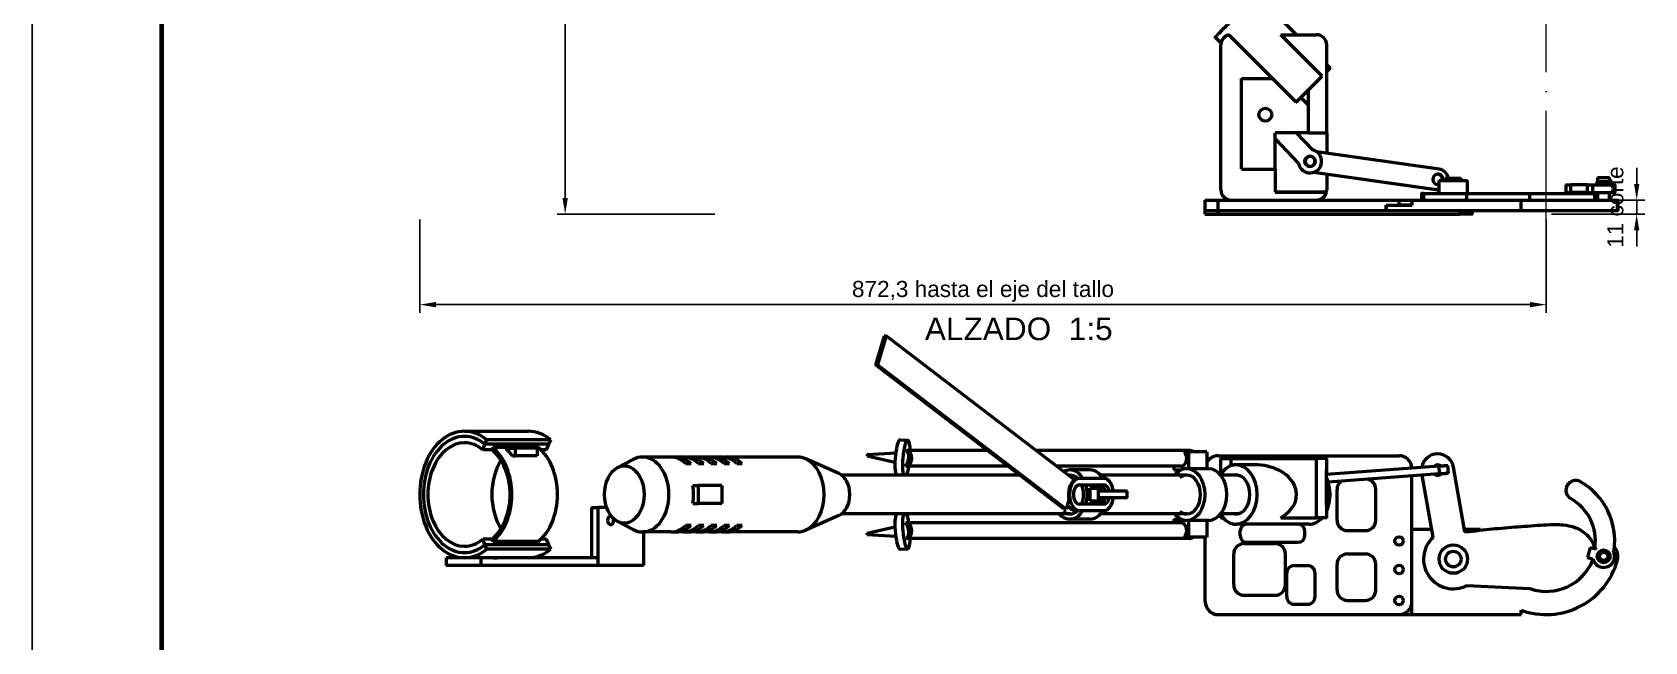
# Model space of a CAD drawing. Header units: millimetres. Extents: x 0 to 2970, y 0 to 2100.
# Drawn here: x 0 to 1249, y 779 to 1251 of the extents above; entities that cross this region are included whole.
import ezdxf
from ezdxf.enums import TextEntityAlignment as Align

# ---------------------------------------------------------------- set-up
doc = ezdxf.new("R2010")
doc.units = ezdxf.units.MM
doc.header["$LTSCALE"] = 5
doc.linetypes.add('ACAD_ISO04W100', pattern=[30, 24, -3, 0, -3])
for name, color, linetype, lineweight in [('COTAS', 4, 'Continuous', 18), ('EJES', 1, 'ACAD_ISO04W100', 18), ('MARCO', 7, 'Continuous', 70), ('TEXTO', 7, 'Continuous', 25), ('VISIBLE', 7, 'Continuous', 50)]:
    doc.layers.add(name, color=color, linetype=linetype, lineweight=lineweight)
doc.styles.get("Standard").update_dxf_attribs({"font": 'arial.ttf'})
doc.dimstyles.new('ISO25', dxfattribs={"dimscale": 5, "dimtxt": 2.5, "dimasz": 2.5, "dimexe": 1.25, "dimexo": 0.8, "dimgap": 0.8, "dimtad": 1, "dimdec": 1, "dimtxsty": 'Standard', "dimcen": 2.5, "dimclrd": 4, "dimclre": 4, "dimclrt": 7, "dimazin": 3, "dimtfac": 1, "dimtmove": 0, "dimatfit": 3})

msp = doc.modelspace()

# ---------------------------------------------------------------- linework, layer by layer
at = {"layer": 'EJES'}
msp.add_line((1172.33, 1070), (1172.33, 1790), dxfattribs=at)
at = {"layer": 'MARCO'}
msp.add_line((100, 2050), (100, 50), dxfattribs=at)
at = {"layer": 'TEXTO'}
msp.add_line((0, 2100), (0, 0), dxfattribs=at)
at = {"layer": 'VISIBLE'}
for p, q in [((979.05, 1249), (948.42, 1279.63)), ((960.27, 1215), (926.49, 1248.79)), ((998.85, 1216.92), (966.77, 1249)), ((966.77, 1249), (994.33, 1249)), ((920.47, 1242.52), (915.89, 1247.1)), ((920.33, 1129), (920.33, 1241)), ((1002.33, 1173), (1002.33, 1241)), ((1004.99, 1223.06), (1002.33, 1225.72)), ((936.33, 1145), (936.33, 1215)), ((936.33, 1215), (960.27, 1215)), ((978.6, 1196.67), (960.27, 1215)), ((988.33, 1194.46), (982.36, 1200.44)), ((988.33, 1173), (988.33, 1206.41)), ((962.33, 1145), (962.33, 1173)), ((988.33, 1173), (962.33, 1173)), ((962.33, 1168.33), (980.58, 1149.34)), ((978.64, 1173), (991.39, 1159.74)), ((988.33, 1173), (1002.33, 1173)), ((1002.33, 1173), (1002.33, 1157.24)), ((993.39, 1150.4), (993.16, 1150.4)), ((1089.51, 1144.92), (994.58, 1158.34)), ((936.33, 1145), (962.33, 1145)), ((962.33, 1145), (962.33, 1127)), ((992.33, 1142.43), (1086.83, 1129.08)), ((992.46, 1142.48), (1087.29, 1129.08)), ((1002.33, 1141.02), (1002.33, 1129)), ((1092.35, 1136.44), (1091.9, 1136.44)), ((1094.33, 1136), (1094.33, 1138)), ((1106.33, 1136), (1106.33, 1138)), ((1212.26, 1135.3), (1212.26, 1138.3)), ((1221.26, 1135.3), (1221.26, 1138.3)), ((962.33, 1127), (1002.07, 1127)), ((1002.07, 1127), (962.33, 1127)), ((1075.67, 1126), (1075.67, 1121)), ((1077.33, 1126), (1075.86, 1126)), ((1075.86, 1121), (1075.86, 1126)), ((1077.33, 1126), (1077.33, 1121)), ((1087.29, 1129.08), (1086.83, 1129.08)), ((1087.95, 1129), (1088.4, 1129)), ((1089.33, 1126), (1089.33, 1136)), ((1110.75, 1121), (1110.75, 1126)), ((1110.75, 1126), (1159.63, 1126)), ((1111.33, 1126), (1111.33, 1136)), ((1159.63, 1121), (1159.63, 1126)), ((1187.58, 1132.8), (1187.58, 1126.8)), ((1191.33, 1126.8), (1191.33, 1132.8)), ((1204.13, 1126.8), (1204.13, 1132.8)), ((1204.13, 1132.8), (1208.48, 1132.8)), ((1204.13, 1126.8), (1208.48, 1126.8)), ((1208.48, 1126.8), (1208.48, 1132.8)), ((1210, 1121), (1210, 1126)), ((1211.76, 1132.8), (1211.76, 1135.3)), ((1212.26, 1121), (1212.26, 1126.8)), ((1221.26, 1121), (1221.26, 1126.8)), ((1221.76, 1132.8), (1221.76, 1135.3)), ((1225.26, 1132.8), (1225.26, 1126.8)), ((1225.33, 1132.8), (1225.33, 1126.8)), ((908.33, 1113), (908.33, 1121)), ((908.33, 1110), (908.33, 1113)), ((918.33, 1121), (1058.33, 1121)), ((918.33, 1113), (918.33, 1121)), ((918.33, 1113), (1048.33, 1113)), ((918.33, 1113), (1105.33, 1113)), ((918.33, 1110), (918.33, 1113)), ((1048.33, 1117), (1068.33, 1117)), ((1048.33, 1113), (1048.33, 1117)), ((1048.33, 1117), (1048.33, 1113)), ((1048.33, 1117), (1058.33, 1117)), ((1048.33, 1113), (1152.83, 1113)), ((1058.33, 1117), (1058.33, 1121)), ((1068.33, 1121), (1152.83, 1121)), ((1068.33, 1121), (1068.33, 1117)), ((1105.33, 1110), (1105.33, 1113)), ((1115.33, 1110), (1115.33, 1113)), ((1152.83, 1113), (1152.83, 1121)), ((1227.39, 1113), (1227.39, 1121)), ((1227.76, 1121), (1227.76, 1113)), ((918.33, 1110), (1105.33, 1110)), ((659.68, 1015.89), (653.01, 993.32)), ((661.24, 1015.89), (654.57, 993.32)), ((659.68, 1015.89), (661.24, 1015.89)), ((807.02, 904.46), (661.24, 1015.89)), ((799, 881.71), (653.01, 993.32)), ((653.01, 993.32), (654.57, 993.32)), ((800.57, 881.71), (654.57, 993.32)), ((334.65, 942), (384.15, 942)), ((348.79, 927.64), (350.56, 931.97)), ((355.86, 927.64), (348.79, 927.64)), ((350.56, 931.97), (351.97, 935.44)), ((400.06, 931.97), (350.56, 931.97)), ((400.06, 931.97), (350.56, 931.97)), ((401.47, 935.44), (351.97, 935.44)), ((356.57, 929.37), (355.86, 927.64)), ((391.92, 929.37), (356.57, 929.37)), ((366.92, 928.94), (366.92, 928.38)), ((366.92, 928.94), (373.99, 928.94)), ((373.99, 928.94), (373.99, 922.94)), ((390.96, 928.94), (373.99, 928.94)), ((390.96, 928.94), (390.96, 922.94)), ((398.29, 927.64), (393.87, 927.64)), ((398.29, 927.64), (400.06, 931.97)), ((400.06, 931.97), (401.47, 935.44)), ((646.57, 924.04), (668.6, 925.32)), ((672.13, 935.44), (677.99, 934.95)), ((677.16, 925.98), (677.23, 926.97)), ((739.76, 927), (677.45, 927)), ((896.8, 927), (777.53, 927)), ((892.07, 926), (895.38, 926)), ((895.38, 926), (895.38, 913)), ((909.53, 926), (895.38, 926)), ((909.53, 926), (909.53, 913)), ((371.74, 922.94), (373.99, 922.94)), ((390.96, 922.94), (373.99, 922.94)), ((452.95, 913.61), (465.36, 920.17)), ((494.45, 922), (472.53, 922)), ((504.35, 922), (498.7, 922)), ((510.21, 917), (505.97, 917)), ((505.97, 917), (510.21, 917)), ((510.21, 917), (505.97, 917)), ((514.25, 922), (508.6, 922)), ((520.11, 917), (515.86, 917)), ((515.86, 917), (520.11, 917)), ((520.11, 917), (515.86, 917)), ((524.15, 922), (518.5, 922)), ((530.01, 917), (525.76, 917)), ((525.76, 917), (530.01, 917)), ((534.05, 922), (528.4, 922)), ((539.91, 917), (535.66, 917)), ((535.66, 917), (539.91, 917)), ((592.74, 922), (538.29, 922)), ((549.81, 917), (545.56, 917)), ((545.56, 917), (549.81, 917)), ((624.63, 909.22), (598.89, 920.66)), ((646.49, 923.04), (667.99, 918.11)), ((676.4, 915.03), (676.47, 916.02)), ((755.45, 915), (676.82, 915)), ((889.73, 915), (793.23, 915)), ((819.02, 912), (803.46, 912)), ((884.07, 915), (884.07, 912)), ((884.07, 912), (889.55, 912)), ((895.38, 913), (893.97, 913)), ((909.53, 913), (895.38, 913)), ((910.94, 913), (909.53, 913)), ((918.33, 923), (1058.33, 923)), ((918.33, 923), (928.33, 923)), ((920.33, 908.79), (920.33, 921)), ((928.33, 921), (994.33, 921)), ((928.33, 915.35), (928.33, 921)), ((946.52, 916), (932.15, 916)), ((994.33, 923), (1058.33, 923)), ((994.33, 875), (994.33, 921)), ((1089.06, 915.01), (1002.07, 908.46)), ((1002.07, 912), (1002.07, 908.46)), ((1002.07, 885), (1002.07, 912)), ((1002.33, 912), (1002.33, 921)), ((1089.06, 915.01), (1089.51, 909.03)), ((1095.93, 915.53), (1096.38, 909.55)), ((1109.29, 864.18), (1100.48, 914.11)), ((511.53, 900), (515.67, 900)), ((534.05, 900), (515.67, 900)), ((515.67, 900), (515.67, 886)), ((534.05, 900), (534.05, 886)), ((764.61, 908), (626.68, 908)), ((803.46, 908), (802.39, 908)), ((810.91, 905.5), (807.77, 905.5)), ((829.56, 905.5), (810.91, 905.5)), ((810.91, 900.5), (829.56, 900.5)), ((893.97, 908), (827.26, 908)), ((933.38, 908), (920.29, 908)), ((1002.33, 902.46), (1002.07, 902.44)), ((1002.07, 902.44), (1002.07, 885)), ((1089.51, 909.03), (1003.52, 902.55)), ((1068.33, 810), (1068.33, 907.43)), ((1068.33, 866), (1068.33, 907.43)), ((1084.67, 859.84), (1076.17, 908.02)), ((802.74, 889.07), (800.57, 881.71)), ((819.02, 898), (819.02, 893)), ((819.02, 898), (825.38, 898)), ((819.02, 893), (819.02, 888)), ((819.02, 888), (825.38, 888)), ((829.9, 898), (825.38, 898)), ((825.38, 898), (825.38, 888)), ((829.9, 888), (825.38, 888)), ((825.69, 890.5), (825.69, 895.5)), ((825.7, 890.5), (825.7, 895.5)), ((836.69, 898), (836.68, 898)), ((836.69, 888), (836.68, 888)), ((836.69, 898), (836.69, 897.94)), ((836.69, 888.06), (836.69, 888)), ((847.69, 890.5), (847.69, 895.5)), ((1010.33, 873), (1010.33, 897)), ((1040.33, 873), (1040.33, 897)), ((432.94, 883), (437.89, 883)), ((432.94, 883), (432.94, 844)), ((444.54, 883), (437.89, 883)), ((437.89, 883), (437.89, 844)), ((511.53, 886), (515.67, 886)), ((534.05, 886), (515.67, 886)), ((624.63, 876.78), (598.89, 865.34)), ((803.46, 878), (626.68, 878)), ((799, 881.71), (800.57, 881.71)), ((807.77, 880.5), (810.91, 880.5)), ((829.56, 885.5), (810.91, 885.5)), ((810.91, 880.5), (829.56, 880.5)), ((893.97, 878), (827.26, 878)), ((933.38, 878), (920.29, 878)), ((920.33, 875), (920.33, 877.21)), ((966.77, 875), (994.33, 875)), ((1002.33, 885), (1002.07, 885)), ((1002.33, 875), (1002.33, 885)), ((452.95, 872.39), (465.36, 865.83)), ((494.45, 864), (472.53, 864)), ((473.24, 864), (473.24, 838)), ((504.35, 864), (498.7, 864)), ((510.21, 869), (505.97, 869)), ((505.97, 869), (510.21, 869)), ((510.21, 869), (505.97, 869)), ((514.25, 864), (508.6, 864)), ((520.11, 869), (515.86, 869)), ((515.86, 869), (520.11, 869)), ((520.11, 869), (515.86, 869)), ((524.15, 864), (518.5, 864)), ((530.01, 869), (525.76, 869)), ((525.76, 869), (530.01, 869)), ((534.05, 864), (528.4, 864)), ((539.91, 869), (535.66, 869)), ((535.66, 869), (539.91, 869)), ((592.74, 864), (538.29, 864)), ((549.81, 869), (545.56, 869)), ((545.56, 869), (549.81, 869)), ((646.49, 862.96), (667.99, 867.89)), ((646.57, 861.96), (668.6, 860.68)), ((676.47, 869.98), (676.4, 870.97)), ((889.73, 871), (676.82, 871)), ((819.02, 874), (803.46, 874)), ((884.07, 874), (889.55, 874)), ((884.07, 874), (884.07, 871)), ((895.38, 873), (893.97, 873)), ((909.53, 873), (895.38, 873)), ((895.38, 873), (895.38, 860)), ((909.53, 873), (909.53, 860)), ((910.94, 873), (909.53, 873)), ((988.72, 870), (932.15, 870)), ((935.33, 861), (935.33, 865)), ((985.33, 861), (985.33, 865)), ((1018.33, 865), (1032.33, 865)), ((1068.33, 800), (1068.33, 866)), ((1083.58, 866), (1068.33, 866)), ((1121.33, 866), (1108.97, 866)), ((1121.33, 865.11), (1121.33, 866)), ((355.86, 858.36), (348.79, 858.36)), ((350.56, 854.03), (348.79, 858.36)), ((400.06, 854.03), (350.56, 854.03)), ((351.97, 850.56), (350.56, 854.03)), ((400.06, 854.03), (350.56, 854.03)), ((401.47, 850.56), (351.97, 850.56)), ((355.86, 858.36), (356.57, 856.63)), ((391.92, 856.63), (356.57, 856.63)), ((398.29, 858.36), (393.87, 858.36)), ((400.06, 854.03), (398.29, 858.36)), ((401.47, 850.56), (400.06, 854.03)), ((672.13, 850.56), (677.99, 851.05)), ((677.23, 859.03), (677.16, 860.02)), ((896.8, 859), (677.45, 859)), ((892.07, 860), (895.38, 860)), ((909.53, 860), (895.38, 860)), ((908.33, 810), (908.33, 860)), ((908.33, 810), (908.33, 860)), ((938.33, 855), (962.33, 855)), ((940.33, 856), (980.33, 856)), ((1206.21, 852.06), (1204.13, 844.34)), ((1206.21, 852.06), (1210.55, 850.9)), ((1209.96, 851.71), (1211.21, 851.53)), ((1223.87, 849.76), (1224.81, 849.62)), ((347.38, 844), (320.51, 844)), ((320.51, 844), (320.51, 838)), ((347.38, 838), (320.51, 838)), ((347.38, 844), (347.38, 838)), ((437.89, 844), (347.38, 844)), ((437.89, 838), (347.38, 838)), ((437.89, 844), (437.89, 838)), ((473.24, 838), (437.89, 838)), ((930.33, 823), (930.33, 847)), ((970.33, 823), (970.33, 847)), ((977.33, 838), (987.33, 838)), ((1010.33, 819), (1010.33, 839)), ((1018.33, 847), (1032.33, 847)), ((1040.33, 819), (1040.33, 839)), ((1204.13, 844.34), (1208.48, 843.17)), ((971.33, 814), (971.33, 832)), ((993.33, 814), (993.33, 832)), ((938.33, 815), (962.33, 815)), ((1110.75, 822.49), (1159.63, 820.12)), ((918.33, 800), (1058.33, 800)), ((918.33, 800), (1048.33, 800)), ((977.33, 808), (987.33, 808)), ((1018.33, 811), (1032.33, 811)), ((1048.33, 800), (1068.33, 800)), ((1068.33, 800), (1152.83, 800)), ((1152.83, 800), (1152.83, 803.44))]:
    msp.add_line(p, q, dxfattribs=at)
for centre, radius in [((954.78, 1187), 5), ((989.43, 1150.95), 4), ((1058.33, 857), 3.3), ((1100.33, 843), 11), ((1216.76, 845.09), 5), ((1216.76, 845.09), 4.5), ((1058.33, 835), 3.3), ((1100.33, 843), 6), ((1216.76, 845.09), 3.2), ((1058.33, 811), 3.3)]:
    msp.add_circle(centre, radius, dxfattribs=at)
for centre, radius, start, end in [((928.33, 1241), 8, -256.6945, -180), ((994.33, 1241), 8, 360, 450), ((989.43, 1150.95), 9, -169.68917, 77.42545), ((928.33, 1129), 8, 180, 270), ((994.33, 1129), 8, -90, -14.47751), ((994.33, 1129), 8, -14.47751, 0), ((1088.17, 911.94), 12.5, 10, 170.42043), ((918.33, 913), 10, 90, 151.67113), ((1058.33, 913), 10, 2.57759, 90), ((1088.17, 911.94), 4, 52.89735, 135.7166), ((1018.33, 897), 8, 128.09218, 180), ((1032.33, 897), 8, 0, 78.57766), ((1088.17, 911.94), 4, 232.89735, 315.7166), ((1195.08, 896.4), 7.5, 60, 240), ((1172.33, 857), 53, 352, 420), ((1172.33, 857), 38, 352, 420), ((940.33, 865), 5, 90, 180), ((980.33, 865), 5, 0, 90), ((1018.33, 873), 8, 180, 270), ((1032.33, 873), 8, 270, 360), ((1100.33, 843), 23, 65.4469, 67.07927), ((938.33, 847), 8, 90, 180), ((940.33, 861), 5, 180, 270), ((962.33, 847), 8, 0, 90), ((980.33, 861), 5, 270, 360), ((1100.33, 843), 23, 132.92073, 296.93426), ((1216.76, 845.09), 8.5, 193.07249, 393.2639), ((1216.76, 845.09), 11, 126.59109, 132.61625), ((1216.76, 845.09), 8.5, 130.7361, 136.92751), ((1216.76, 845.09), 11, -15, 40.58261), ((977.33, 832), 6, 90, 180), ((987.33, 832), 6, 0, 90), ((1018.33, 839), 8, 90, 180), ((1032.33, 839), 8, 0, 90), ((1172.33, 857), 57, 250, 345), ((1172.33, 857), 39, 251, 338.47384), ((938.33, 823), 8, 180, 270), ((962.33, 823), 8, 270, 360), ((977.33, 814), 6, -180, -90), ((987.33, 814), 6, -90, 0), ((1018.33, 819), 8, -180, -90), ((1032.33, 819), 8, -90, 0), ((918.33, 810), 10, 180, 270), ((1058.33, 810), 10, 270, 360)]:
    msp.add_arc(centre, radius, start, end, dxfattribs=at)
for centre, major_axis, ratio, start_param, end_param in [((989.66, 1150.95), (0, -4), 0.997176, 3.1697987, 6.2549792), ((989.21, 1150.95), (0, -4), 0.997176, 1.4308078, 3.085078), ((989.21, 1150.95), (0, -4), 0.997176, 0.0565147, 1.4308078), ((1088.4, 1137), (0, -4), 0.997176, 3.1415927, 6.2831853), ((1087.95, 1137), (0, -4), 0.997176, 1.4308078, 3.085078), ((1088.4, 1137), (0, -4), 0.997176, 1.4308078, 3.1415927), ((1088.4, 1137), (0, 8), 0.997176, -1.4454685, -0.1399885), ((1087.95, 1137), (0, -4), 0.997176, 1.3181161, 1.4308078), ((1088.4, 1137), (0, -4), 0.997176, 1.3181161, 1.4308078), ((1087.95, 1137), (0, 8), 0.997176, -3.2815812, -3.1415927), ((1088.4, 1137), (0, 8), 0.997176, -3.2815812, -3.1415927), ((1087.95, 1137), (0, -4), 0.997176, 0.0565147, 0.3534597), ((1088.4, 1137), (0, -4), 0.997176, 0, 0.235343), ((1088.4, 1137), (0, 8), 0.997176, -3.1415927, -3.0247386), ((334.65, 893), (0, 49), 0.7071068, 0, 3.1415927), ((334.65, 893), (0, 45), 0.7071068, 0, 3.1415927), ((334.65, 893), (0, 45), 0.7071068, 0, 3.1415927), ((334.65, 893), (0, 49), 0.7071068, 5.7595865, 6.2831853), ((334.65, 893), (0, 45), 0.7071068, 5.7595865, 6.2831853), ((334.65, 893), (0, 45), 0.7071068, 5.7595865, 6.2831853), ((384.15, 893), (0, 49), 0.7071068, 5.7595865, 6.2831853), ((334.65, 893), (0, 40), 0.7071068, 0, 3.1415927), ((334.65, 893), (0, 40), 0.7071068, 5.7595865, 6.2831853), ((341.72, 893), (0, 40), 0.7071068, 3.6651914, 5.7595865), ((341.72, 893), (0, 42), 0.7071068, 3.6651914, 5.7595865), ((350.91, 893), (0, -42), 0.7071068, -3.9188282, -3.7108949), ((377.07, 893), (0, 42), 0.7071068, 3.6651914, 5.7595865), ((646.53, 923.54), (-0.042, -0.498), 0.1976387, 3.1698226, 6.2549554), ((646.53, 923.54), (-0.042, -0.498), 0.1976387, 2.3659137, 3.1698226), ((670.96, 921.49), (-1.17, -13.95), 0.1976387, 3.1415927, 6.0420903), ((676.82, 921), (-1.17, -13.95), 0.1976387, 3.1415927, 5.9280774), ((676.82, 921), (0, 6), 0.7071068, 3.1415927, 6.1847407), ((676.82, 921), (0, 5), 0.7071068, 3.1415927, 6.1847407), ((676.82, 921), (-1.17, -13.95), 0.1976387, 2.3659137, 3.1415927), ((676.82, 921), (-1.17, -13.95), 0.1976387, 2.0319051, 2.3659137), ((889.73, 921), (0, 6), 0.7071068, 3.1415927, 5.6974998), ((896.8, 921), (0, 6), 0.7071068, 5.6974998, 6.2831853), ((384.15, 893), (0, 40), 0.7071068, 0.8480621, 2.2935306), ((458.39, 893), (0, 22), 0.7071068, 0.3575711, 1.5707963), ((458.39, 893), (0, 22), 0.7071068, 2.7840215, 6.6407564), ((472.53, 893), (0, 29), 0.7071068, 0, 0.3575711), ((472.53, 893), (0, 29), 0.7071068, 3.1415927, 6.2831853), ((494.45, 893), (0, 29), 0.7071068, 5.6871829, 6.2831853), ((498.7, 893), (0, 29), 0.7071068, 0, 0.1036337), ((498.7, 893), (0, 29), 0.7071068, 5.6871829, 6.2831853), ((504.35, 893), (0, 29), 0.7071068, 5.6871829, 6.2831853), ((508.6, 893), (0, 29), 0.7071068, 0, 0.1036337), ((508.6, 893), (0, 29), 0.7071068, 5.6871829, 6.2831853), ((514.25, 893), (0, 29), 0.7071068, 5.6871829, 6.2831853), ((518.5, 893), (0, 29), 0.7071068, 0, 0.1036337), ((518.5, 893), (0, 29), 0.7071068, 5.6871829, 6.2831853), ((524.15, 893), (0, 29), 0.7071068, 5.6871829, 6.2831853), ((528.4, 893), (0, 29), 0.7071068, 0, 0.1036337), ((528.4, 893), (0, 29), 0.7071068, 5.6871829, 6.2831853), ((534.05, 893), (0, 29), 0.7071068, 5.6871829, 6.2831853), ((538.29, 893), (0, 29), 0.7071068, 0, 0.1036337), ((538.29, 893), (0, 29), 0.7071068, 5.6871829, 6.2831853), ((592.74, 893), (0, 29), 0.7071068, 5.9784927, 6.2831853), ((592.74, 893), (0, 29), 0.7071068, 3.4462853, 5.9784927), ((676.82, 921), (0, 6), 0.7071068, 3.043148, 3.1415927), ((676.82, 921), (0, 5), 0.7071068, 3.043148, 3.1415927), ((676.82, 921), (-1.17, -13.95), 0.1976387, 0.3882948, 1.1428745), ((803.46, 893), (0, 19), 0.7071068, 0, 0.3590313), ((803.46, 893), (0, 19), 0.7071068, 5.4304089, 6.2831853), ((819.02, 893), (0, 19), 0.7071068, 5.4304089, 6.2831853), ((893.97, 893), (0, 20), 0.7071068, 0, 0.7227342), ((889.73, 921), (0, 6), 0.7071068, 3.043148, 3.1415927), ((893.97, 893), (0, 20), 0.7071068, 3.1415927, 6.2831853), ((910.94, 893), (0, 20), 0.7071068, 3.1415927, 6.2831853), ((932.15, 893), (0, 23), 0.7071068, 0, 0.8415131), ((932.15, 893), (0, 23), 0.7071068, 3.1415927, 6.2831853), ((946.52, 893), (-32.53, 0), 0.7071068, 2.2427472, 4.712389), ((491.63, 893), (0, 29), 0.7071068, 4.468602, 4.9561759), ((621.03, 893), (0, 17), 0.7071068, 3.4462853, 5.9784927), ((810.12, 893), (0, -12.5), 0.6217135, 3.5524247, 5.0320412), ((803.46, 893), (0, 15), 0.7071068, 0, 0.0932467), ((810.91, 893), (0, 12.5), 0.6217135, -6.2831853, -3.1415927), ((803.46, 893), (0, 15), 0.7071068, 5.6974998, 6.2831853), ((807.77, 893), (0, 12.5), 0.6217135, -6.2831853, -6.0609883), ((810.91, 893), (0, 7.5), 0.6217135, -6.2831853, -3.1415927), ((803.46, 893), (0, 15), 0.7071068, 4.1887902, 5.2359878), ((803.46, 893), (0, 19), 0.7071068, 4.3066076, 5.1181704), ((826.42, 893), (0, 7.5), 0.6217135, -1.2309594, 0), ((829.56, 893), (0, 12.5), 0.6217135, -1.3694384, 0), ((829.56, 893), (0, 7.5), 0.6217135, -1.2309594, 0), ((893.97, 893), (0, 15), 0.7071068, 0, 0.5223148), ((893.97, 893), (0, 15), 0.7071068, 3.1415927, 6.2831853), ((932.15, 893), (0, 15.1), 0.7071068, 0, 0.1151507), ((932.15, 893), (0, 15.1), 0.7071068, 3.1415927, 6.2831853), ((988.72, 893), (0, 23), 0.7071068, 4.1326865, 5.2920915), ((458.39, 893), (0, 22), 0.7071068, 1.5707963, 2.7840215), ((826.42, 893), (0, 7.5), 0.6217135, -3.1415927, -1.9106332), ((829.56, 893), (0, 12.5), 0.6217135, -3.1415927, -1.7721542), ((829.56, 893), (0, 7.5), 0.6217135, -3.1415927, -1.9106332), ((447.79, 873), (0, -3.3), 0.7071068, 3.1415927, 4.712389), ((447.79, 873), (0, -3.3), 0.7071068, 2.8994133, 3.1415927), ((447.79, 873), (0, -3.3), 0.7071068, 0, 2.0967697), ((670.96, 864.51), (1.17, -13.95), 0.1976387, 3.3826876, 6.2831853), ((676.82, 865), (1.17, -13.95), 0.1976387, 3.4967005, 6.2831853), ((676.82, 865), (1.17, -13.95), 0.1976387, 1.9987182, 2.7532978), ((803.46, 893), (0, 19), 0.7071068, 2.4807474, 3.1415927), ((803.46, 893), (0, 15), 0.7071068, 2.6192778, 3.1415927), ((807.77, 893), (0, 12.5), 0.6217135, -4.0514215, -3.1415927), ((803.46, 893), (0, 19), 0.7071068, 3.1415927, 3.9943691), ((803.46, 893), (0, 15), 0.7071068, 3.1415927, 3.7272782), ((819.02, 893), (0, 19), 0.7071068, 3.1415927, 3.9943691), ((893.97, 893), (0, 20), 0.7071068, 2.4188584, 3.1415927), ((893.97, 893), (0, 15), 0.7071068, 2.6192778, 3.1415927), ((932.15, 893), (0, 23), 0.7071068, 2.3000796, 3.1415927), ((932.15, 893), (0, 15.1), 0.7071068, 3.026442, 3.1415927), ((988.72, 893), (0, 23), 0.7071068, 3.1415927, 3.8135436), ((447.79, 873), (0, -3.3), 0.7071068, 4.712389, 6.2831853), ((472.53, 893), (0, 29), 0.7071068, 2.7840215, 3.1415927), ((494.45, 893), (0, 29), 0.7071068, 3.1415927, 3.7375951), ((498.7, 893), (0, 29), 0.7071068, 3.037959, 3.1415927), ((498.7, 893), (0, 29), 0.7071068, 3.1415927, 3.7375951), ((504.35, 893), (0, 29), 0.7071068, 3.1415927, 3.7375951), ((508.6, 893), (0, 29), 0.7071068, 3.037959, 3.1415927), ((508.6, 893), (0, 29), 0.7071068, 3.1415927, 3.7375951), ((514.25, 893), (0, 29), 0.7071068, 3.1415927, 3.7375951), ((518.5, 893), (0, 29), 0.7071068, 3.037959, 3.1415927), ((518.5, 893), (0, 29), 0.7071068, 3.1415927, 3.7375951), ((524.15, 893), (0, 29), 0.7071068, 3.1415927, 3.7375951), ((528.4, 893), (0, 29), 0.7071068, 3.037959, 3.1415927), ((528.4, 893), (0, 29), 0.7071068, 3.1415927, 3.7375951), ((534.05, 893), (0, 29), 0.7071068, 3.1415927, 3.7375951), ((538.29, 893), (0, 29), 0.7071068, 3.037959, 3.1415927), ((538.29, 893), (0, 29), 0.7071068, 3.1415927, 3.7375951), ((592.74, 893), (0, 29), 0.7071068, 3.1415927, 3.4462853), ((646.53, 862.46), (0.042, -0.498), 0.1976387, 3.1698226, 6.2549554), ((646.53, 862.46), (0.042, -0.498), 0.1976387, 0.775679, 3.1698226), ((646.53, 862.46), (0.042, -0.498), 0.1976387, 6.2549554, 7.0588643), ((676.82, 865), (0, 6), 0.7071068, 0, 0.0984446), ((676.82, 865), (0, 5), 0.7071068, 0, 0.0984446), ((676.82, 865), (0, 6), 0.7071068, 3.2400373, 6.2831853), ((676.82, 865), (0, 5), 0.7071068, 3.2400373, 6.2831853), ((889.73, 865), (0, 6), 0.7071068, 3.7272782, 6.2831853), ((334.65, 893), (0, 40), 0.7071068, 3.1415927, 3.6651914), ((334.65, 893), (0, 45), 0.7071068, 3.1415927, 3.6651914), ((334.65, 893), (0, 45), 0.7071068, 3.1415927, 3.6651914), ((334.65, 893), (0, 49), 0.7071068, 3.1415927, 3.6651914), ((384.15, 893), (0, 49), 0.7071068, 3.1415927, 3.6651914), ((676.82, 865), (1.17, -13.95), 0.1976387, 0, 0.775679), ((676.82, 865), (1.17, -13.95), 0.1976387, 0.775679, 1.1096875), ((896.8, 865), (0, 6), 0.7071068, 3.1415927, 3.2400373), ((896.8, 865), (0, 6), 0.7071068, 3.2400373, 3.7272782)]:
    msp.add_ellipse(centre, major_axis=major_axis, ratio=ratio, start_param=start_param, end_param=end_param, dxfattribs=at)
for points, degree in [([(915.89, 1247.1), (916.3, 1247.51), (917.5, 1248.71), (919.44, 1250.65), (922.01, 1253.23), (925.1, 1256.31), (928.53, 1259.75), (932.15, 1263.37), (935.77, 1266.99), (939.21, 1270.42), (942.29, 1273.51), (944.87, 1276.08), (946.81, 1278.02), (948.01, 1279.22), (948.42, 1279.63)], 1), ([(920.97, 1244.15), (920.97, 1244.15)], 1), ([(920.97, 1244.14), (920.97, 1244.14)], 1), ([(921.85, 1245.69), (921.45, 1245.13), (921.18, 1244.62), (920.98, 1244.17)], 3), ([(920.98, 1244.16), (920.98, 1244.16)], 1), ([(920.98, 1244.15), (920.98, 1244.15)], 1), ([(922.19, 1246.13), (922.12, 1246.04)], 1), ([(922.2, 1246.15), (922.2, 1246.15)], 1), ([(922.2, 1246.14), (922.2, 1246.14)], 1), ([(922.21, 1246.16), (922.21, 1246.16)], 1), ([(922.21, 1246.15), (922.21, 1246.15)], 1), ([(922.22, 1246.17), (922.22, 1246.17)], 1), ([(922.22, 1246.16), (922.22, 1246.16)], 1), ([(978.6, 1196.67), (979.86, 1197.94), (981.21, 1199.29), (982.63, 1200.71), (984.1, 1202.18), (985.62, 1203.7), (987.16, 1205.24), (988.72, 1206.8), (990.28, 1208.36), (991.83, 1209.9), (993.34, 1211.42), (994.81, 1212.89), (996.23, 1214.31), (997.58, 1215.66), (998.85, 1216.92)], 1), ([(1002.33, 1220.41), (1002.69, 1220.76), (1003.02, 1221.1), (1003.33, 1221.4), (1003.61, 1221.69), (1003.87, 1221.95), (1004.1, 1222.18), (1004.31, 1222.38), (1004.49, 1222.56), (1004.64, 1222.72), (1004.76, 1222.84), (1004.86, 1222.94), (1004.93, 1223.01), (1004.97, 1223.05), (1004.99, 1223.06)], 1), ([(1094.33, 1138), (1094.48, 1138), (1094.92, 1138), (1095.64, 1138), (1096.59, 1138), (1097.73, 1138), (1098.99, 1138), (1100.33, 1138), (1101.66, 1138), (1102.93, 1138), (1104.07, 1138), (1105.02, 1138), (1105.73, 1138), (1106.18, 1138), (1106.33, 1138)], 1), ([(1212.26, 1138.3), (1212.37, 1138.3), (1212.71, 1138.3), (1213.24, 1138.3), (1213.96, 1138.3), (1214.81, 1138.3), (1215.76, 1138.3), (1216.76, 1138.3), (1217.76, 1138.3), (1218.71, 1138.3), (1219.57, 1138.3), (1220.28, 1138.3), (1220.82, 1138.3), (1221.15, 1138.3), (1221.26, 1138.3)], 1), ([(1075.67, 1126), (1075.67, 1126), (1075.86, 1126)], 2), ([(1077.33, 1126), (1077.57, 1126), (1078.3, 1126), (1079.49, 1126), (1081.13, 1126), (1083.17, 1126), (1085.58, 1126), (1088.3, 1126), (1091.27, 1126), (1094.44, 1126), (1097.73, 1126), (1101.08, 1126), (1104.41, 1126), (1107.66, 1126), (1110.75, 1126)], 1), ([(1089.33, 1136), (1089.6, 1136), (1090.42, 1136), (1091.73, 1136), (1093.47, 1136), (1095.56, 1136), (1097.88, 1136), (1100.33, 1136), (1102.78, 1136), (1105.1, 1136), (1107.19, 1136), (1108.93, 1136), (1110.24, 1136), (1111.05, 1136), (1111.33, 1136)], 1), ([(1159.63, 1126), (1164.03, 1126), (1168.54, 1126), (1173.11, 1126), (1177.66, 1126), (1182.14, 1126), (1186.49, 1126), (1190.64, 1126), (1194.54, 1126), (1198.13, 1126), (1201.38, 1126), (1204.22, 1126), (1206.63, 1126), (1208.56, 1126), (1210, 1126)], 1), ([(1187.58, 1132.8), (1187.6, 1132.8), (1187.66, 1132.8), (1187.77, 1132.8), (1187.91, 1132.8), (1188.1, 1132.8), (1188.32, 1132.8), (1188.58, 1132.8), (1188.88, 1132.8), (1189.21, 1132.8), (1189.58, 1132.8), (1189.98, 1132.8), (1190.4, 1132.8), (1190.85, 1132.8), (1191.33, 1132.8)], 1), ([(1187.58, 1126.8), (1187.6, 1126.8), (1187.66, 1126.8), (1187.77, 1126.8), (1187.91, 1126.8), (1188.1, 1126.8), (1188.32, 1126.8), (1188.58, 1126.8), (1188.88, 1126.8), (1189.21, 1126.8), (1189.58, 1126.8), (1189.98, 1126.8), (1190.4, 1126.8), (1190.85, 1126.8), (1191.33, 1126.8)], 1), ([(1204.13, 1132.8), (1203.42, 1132.8), (1202.67, 1132.8), (1201.89, 1132.8), (1201.08, 1132.8), (1200.23, 1132.8), (1199.35, 1132.8), (1198.44, 1132.8), (1197.51, 1132.8), (1196.54, 1132.8), (1195.55, 1132.8), (1194.53, 1132.8), (1193.49, 1132.8), (1192.42, 1132.8), (1191.33, 1132.8)], 1), ([(1204.13, 1126.8), (1203.42, 1126.8), (1202.67, 1126.8), (1201.89, 1126.8), (1201.08, 1126.8), (1200.23, 1126.8), (1199.35, 1126.8), (1198.44, 1126.8), (1197.51, 1126.8), (1196.54, 1126.8), (1195.55, 1126.8), (1194.53, 1126.8), (1193.49, 1126.8), (1192.42, 1126.8), (1191.33, 1126.8)], 1), ([(1208.48, 1132.8), (1209.06, 1132.8), (1209.97, 1132.8), (1211.17, 1132.8), (1212.61, 1132.8), (1214.23, 1132.8), (1215.96, 1132.8), (1217.73, 1132.8), (1219.45, 1132.8), (1221.06, 1132.8), (1222.48, 1132.8), (1223.66, 1132.8), (1224.54, 1132.8), (1225.08, 1132.8), (1225.26, 1132.8)], 1), ([(1208.48, 1126.8), (1209.06, 1126.8), (1209.97, 1126.8), (1211.17, 1126.8), (1212.61, 1126.8), (1214.23, 1126.8), (1215.96, 1126.8), (1217.73, 1126.8), (1219.45, 1126.8), (1221.06, 1126.8), (1222.48, 1126.8), (1223.66, 1126.8), (1224.54, 1126.8), (1225.08, 1126.8), (1225.26, 1126.8)], 1), ([(1210, 1126), (1210.04, 1126), (1210.04, 1126)], 2), ([(1210.04, 1121), (1210.04, 1126)], 1), ([(1211.76, 1135.3), (1211.89, 1135.3), (1212.26, 1135.3), (1212.85, 1135.3), (1213.64, 1135.3), (1214.59, 1135.3), (1215.65, 1135.3), (1216.76, 1135.3), (1217.87, 1135.3), (1218.93, 1135.3), (1219.88, 1135.3), (1220.67, 1135.3), (1221.27, 1135.3), (1221.64, 1135.3), (1221.76, 1135.3)], 1), ([(1225.26, 1132.8), (1225.33, 1132.8), (1225.33, 1132.8)], 2), ([(1225.26, 1126.8), (1225.33, 1126.8), (1225.33, 1126.8)], 2), ([(908.33, 1121), (908.39, 1121), (908.58, 1121), (908.89, 1121), (909.32, 1121), (909.86, 1121), (910.51, 1121), (911.26, 1121), (912.09, 1121), (913.01, 1121), (913.99, 1121), (915.03, 1121), (916.1, 1121), (917.21, 1121), (918.33, 1121)], 1), ([(908.33, 1113), (908.39, 1113), (908.58, 1113), (908.89, 1113), (909.32, 1113), (909.86, 1113), (910.51, 1113), (911.26, 1113), (912.09, 1113), (913.01, 1113), (913.99, 1113), (915.03, 1113), (916.1, 1113), (917.21, 1113), (918.33, 1113)], 1), ([(908.33, 1113), (908.39, 1113), (908.58, 1113), (908.89, 1113), (909.32, 1113), (909.86, 1113), (910.51, 1113), (911.26, 1113), (912.09, 1113), (913.01, 1113), (913.99, 1113), (915.03, 1113), (916.1, 1113), (917.21, 1113), (918.33, 1113)], 1), ([(1058.33, 1121), (1059.45, 1121), (1060.55, 1121), (1061.63, 1121), (1062.67, 1121), (1063.65, 1121), (1064.56, 1121), (1065.4, 1121), (1066.15, 1121), (1066.8, 1121), (1067.34, 1121), (1067.77, 1121), (1068.08, 1121), (1068.27, 1121), (1068.33, 1121)], 1), ([(1068.33, 1117), (1068.27, 1117), (1068.08, 1117), (1067.77, 1117), (1067.34, 1117), (1066.8, 1117), (1066.15, 1117), (1065.4, 1117), (1064.56, 1117), (1063.65, 1117), (1062.67, 1117), (1061.63, 1117), (1060.55, 1117), (1059.45, 1117), (1058.33, 1117)], 1), ([(1152.83, 1121), (1159.3, 1121), (1165.95, 1121), (1172.68, 1121), (1179.42, 1121), (1186.05, 1121), (1192.49, 1121), (1198.65, 1121), (1204.44, 1121), (1209.78, 1121), (1214.59, 1121), (1218.82, 1121), (1222.39, 1121), (1225.26, 1121), (1227.39, 1121)], 1), ([(1152.83, 1113), (1159.3, 1113), (1165.95, 1113), (1172.68, 1113), (1179.42, 1113), (1186.05, 1113), (1192.49, 1113), (1198.65, 1113), (1204.44, 1113), (1209.78, 1113), (1214.59, 1113), (1218.82, 1113), (1222.39, 1113), (1225.26, 1113), (1227.39, 1113)], 1), ([(1227.39, 1121), (1227.76, 1121), (1227.76, 1121)], 2), ([(1227.39, 1113), (1227.76, 1113), (1227.76, 1113)], 2), ([(908.33, 1110), (908.39, 1110), (908.58, 1110), (908.89, 1110), (909.32, 1110), (909.86, 1110), (910.51, 1110), (911.26, 1110), (912.09, 1110), (913.01, 1110), (913.99, 1110), (915.03, 1110), (916.1, 1110), (917.21, 1110), (918.33, 1110)], 1), ([(1115.33, 1110), (1115.27, 1110), (1115.08, 1110), (1114.77, 1110), (1114.34, 1110), (1113.8, 1110), (1113.15, 1110), (1112.4, 1110), (1111.56, 1110), (1110.65, 1110), (1109.67, 1110), (1108.63, 1110), (1107.55, 1110), (1106.45, 1110), (1105.33, 1110)], 1), ([(676.47, 916.02), (676.83, 916.22), (677.2, 916.59), (677.55, 917.14), (677.87, 917.83), (678.15, 918.65), (678.38, 919.55), (678.55, 920.51), (678.65, 921.49), (678.69, 922.46), (678.65, 923.36), (678.54, 924.18), (678.36, 924.87), (678.13, 925.41), (677.84, 925.79)], 1), ([(677.45, 927), (677.34, 927), (677.23, 926.97)], 2), ([(920.33, 921), (920.38, 921), (920.53, 921), (920.78, 921), (921.12, 921), (921.55, 921), (922.07, 921), (922.67, 921), (923.34, 921), (924.07, 921), (924.86, 921), (925.69, 921), (926.55, 921), (927.43, 921), (928.33, 921)], 1), ([(1002.33, 921), (1002.28, 921), (1002.13, 921), (1001.88, 921), (1001.54, 921), (1001.1, 921), (1000.58, 921), (999.99, 921), (999.32, 921), (998.58, 921), (997.8, 921), (996.97, 921), (996.11, 921), (995.22, 921), (994.33, 921)], 1), ([(1002.33, 912), (1002.33, 912), (1002.07, 912)], 2), ([(1002.07, 912), (1002.33, 912), (1002.33, 912)], 2), ([(1089.06, 915.01), (1089.86, 915.07), (1090.64, 915.13), (1091.39, 915.19), (1092.11, 915.24), (1092.78, 915.29), (1093.4, 915.34), (1093.97, 915.38), (1094.47, 915.42), (1094.91, 915.45), (1095.27, 915.48), (1095.55, 915.5), (1095.76, 915.52), (1095.88, 915.53), (1095.93, 915.53)], 1), ([(1089.51, 909.03), (1090.31, 909.09), (1091.09, 909.15), (1091.84, 909.2), (1092.56, 909.26), (1093.23, 909.31), (1093.85, 909.36), (1094.42, 909.4), (1094.92, 909.44), (1095.36, 909.47), (1095.72, 909.5), (1096, 909.52), (1096.21, 909.53), (1096.33, 909.54), (1096.38, 909.55)], 1), ([(847.69, 895.5), (847.42, 895.5), (846.6, 895.5), (845.29, 895.5), (843.55, 895.5), (841.47, 895.5), (839.14, 895.5), (836.69, 895.5), (834.25, 895.5), (831.92, 895.5), (829.84, 895.5), (828.09, 895.5), (826.78, 895.5), (825.97, 895.5), (825.69, 895.5)], 1), ([(825.69, 895.5), (825.69, 895.5), (825.7, 895.5)], 2), ([(847.69, 890.5), (847.42, 890.5), (846.6, 890.5), (845.29, 890.5), (843.55, 890.5), (841.47, 890.5), (839.14, 890.5), (836.69, 890.5), (834.25, 890.5), (831.92, 890.5), (829.84, 890.5), (828.09, 890.5), (826.78, 890.5), (825.97, 890.5), (825.69, 890.5)], 1), ([(825.69, 890.5), (825.69, 890.5), (825.7, 890.5)], 2), ([(920.33, 875), (920.34, 875), (920.36, 875), (920.41, 875), (920.47, 875), (920.55, 875), (920.65, 875), (920.77, 875), (920.9, 875), (921.05, 875), (921.21, 875), (921.39, 875), (921.59, 875), (921.8, 875), (922.03, 875)], 1), ([(1002.33, 875), (1002.28, 875), (1002.13, 875), (1001.88, 875), (1001.54, 875), (1001.1, 875), (1000.58, 875), (999.99, 875), (999.32, 875), (998.58, 875), (997.8, 875), (996.97, 875), (996.11, 875), (995.22, 875), (994.33, 875)], 1), ([(1002.07, 885), (1002.33, 885), (1002.33, 885)], 2), ([(677.84, 860.21), (678.13, 860.59), (678.36, 861.13), (678.54, 861.82), (678.65, 862.64), (678.69, 863.54), (678.65, 864.51), (678.55, 865.49), (678.38, 866.45), (678.15, 867.35), (677.87, 868.17), (677.55, 868.86), (677.2, 869.41), (676.83, 869.78), (676.47, 869.98)], 1), ([(677.23, 859.03), (677.34, 859), (677.45, 859)], 2)]:
    msp.add_open_spline(points, degree=degree, dxfattribs=at)
for points, knots in [([(921.25, 1244.72), (921.46, 1245.12), (921.73, 1245.57), (922.1, 1246.02), (922.47, 1246.48), (922.93, 1246.95), (923.53, 1247.4), (924.29, 1247.97), (925.29, 1248.5), (926.49, 1248.79)], [0, 0, 0, 0, 0.3045167, 0.3045167, 0.3045167, 0.6090335, 0.6090335, 0.6090335, 1, 1, 1, 1]), ([(920.97, 1244.14), (920.92, 1244.02), (920.88, 1243.91), (920.84, 1243.81), (920.69, 1243.41), (920.6, 1243.08), (920.55, 1242.86), (920.5, 1242.63), (920.47, 1242.52), (920.47, 1242.52)], [0, 0, 0, 0, 0.1175435, 0.1175435, 0.1175435, 0.5587718, 0.5587718, 0.5587718, 1, 1, 1, 1]), ([(925.63, 1248.53), (924.86, 1248.25), (924.19, 1247.88), (923.64, 1247.48), (923.06, 1247.06), (922.6, 1246.61), (922.22, 1246.17)], [0, 0, 0, 0, 0.4859104, 0.4859104, 0.4859104, 1, 1, 1, 1]), ([(994.33, 1121), (995.02, 1121), (995.64, 1121.1), (996.04, 1121.19), (996.11, 1121.2), (996.18, 1121.22), (996.25, 1121.23)], [0, 0, 0, 0, 0.4298541, 0.4298541, 0.4298541, 0.5085877, 0.5085877, 0.5085877, 0.5085877]), ([(1002.33, 905.6), (1002.33, 905.16), (1002.33, 904.72), (1002.33, 904.29), (1002.33, 903.83), (1002.33, 903.38), (1002.33, 902.92), (1002.33, 902.46), (1002.33, 901.99), (1002.33, 901.52), (1002.33, 901.04), (1002.33, 900.55), (1002.33, 900.07), (1002.33, 899.58), (1002.33, 899.09), (1002.33, 898.6), (1002.33, 898.1), (1002.33, 897.6), (1002.33, 897.1), (1002.33, 896.59), (1002.33, 896.08), (1002.33, 895.58), (1002.33, 894.05), (1002.33, 892.51), (1002.33, 890.98), (1002.33, 890.47), (1002.33, 889.96), (1002.33, 889.45), (1002.33, 888.95), (1002.33, 888.45), (1002.33, 887.94), (1002.33, 887.45), (1002.33, 886.95), (1002.33, 886.46), (1002.33, 885.97), (1002.33, 885.49), (1002.33, 885)], [0, 0, 0, 0, 0.0714286, 0.0714286, 0.0714286, 0.1428571, 0.1428571, 0.1428571, 0.2142857, 0.2142857, 0.2142857, 0.2857143, 0.2857143, 0.2857143, 0.3571429, 0.3571429, 0.3571429, 0.4285714, 0.4285714, 0.4285714, 0.5, 0.5, 0.5, 0.7142857, 0.7142857, 0.7142857, 0.7857143, 0.7857143, 0.7857143, 0.8571429, 0.8571429, 0.8571429, 0.9285714, 0.9285714, 0.9285714, 1, 1, 1, 1]), ([(1209.79, 851.1), (1209.3, 854.08), (1208.08, 856.71), (1206.33, 859), (1203.61, 862.57), (1199.61, 865.32), (1195.33, 867), (1190.55, 868.87), (1185.42, 869.4), (1180.33, 869.5), (1173.62, 869.63), (1166.98, 869.01), (1160.33, 868.5), (1153.66, 867.98), (1146.99, 867.57), (1140.33, 867), (1133.65, 866.43), (1126.99, 865.7), (1120.33, 865), (1116.85, 864.63), (1113.37, 864.27), (1109.89, 863.92)], [0, 0, 0, 0, 0.0807275, 0.0807275, 0.0807275, 0.2064066, 0.2064066, 0.2064066, 0.3469201, 0.3469201, 0.3469201, 0.5319532, 0.5319532, 0.5319532, 0.7172745, 0.7172745, 0.7172745, 0.9029985, 0.9029985, 0.9029985, 1, 1, 1, 1]), ([(357.06, 844), (357.55, 844), (358.18, 844.02), (358.77, 844.03), (359.48, 844.06), (360.14, 844.08), (360.7, 844.1), (361.09, 844.11), (361.44, 844.11), (361.73, 844.11), (362.31, 844.11), (362.69, 844.09), (362.7, 844.06)], [0, 0, 0, 0, 0.16462611, 0.16462611, 0.16462611, 0.36138184, 0.36138184, 0.36138184, 0.4999348, 0.4999348, 0.4999348, 0.7757944, 0.7757944, 0.7757944, 0.7757944]), ([(361.73, 844), (361.24, 844), (360.61, 844.02), (360.02, 844.03), (359.81, 844.04), (359.6, 844.05), (359.4, 844.06)], [0, 0, 0, 0, 0.7351532, 0.7351532, 0.7351532, 1, 1, 1, 1]), ([(362.7, 844.06), (362.7, 844.04), (362.62, 844.03), (362.43, 844.02), (362.27, 844.01), (362.04, 844), (361.73, 844)], [0, 0, 0, 0, 0.5422877, 0.5422877, 0.5422877, 1, 1, 1, 1])]:
    msp.add_open_spline(points, degree=3, knots=knots, dxfattribs=at)

# ---------------------------------------------------------------- texts
at = {"layer": 'TEXTO'}
msp.add_text('ALZADO  1:5', height=17.5, dxfattribs=at).set_placement((763.88, 1030), align=Align.TOP_CENTER)

# ---------------------------------------------------------------- dimensions: what is measured, and where the dimension line sits
at = {"layer": 'COTAS'}
for base, p1, p2, text in [((412.64, 1110), (532.64, 1110), (532.64, 1542.67), '<> mano'), ((1242.33, 1110), (1172.33, 1110), (1172.33, 1121), '<> corte')]:
    msp.add_linear_dim(base=base, p1=p1, p2=p2, angle=90, text=text, dimstyle='ISO25', dxfattribs=at).render()
msp.add_linear_dim(base=(300, 1040), p1=(300, 1110), p2=(1172.33, 1110), text='<> hasta el eje del tallo', dimstyle='ISO25', dxfattribs=at).render()

doc.saveas('drawing.dxf')
